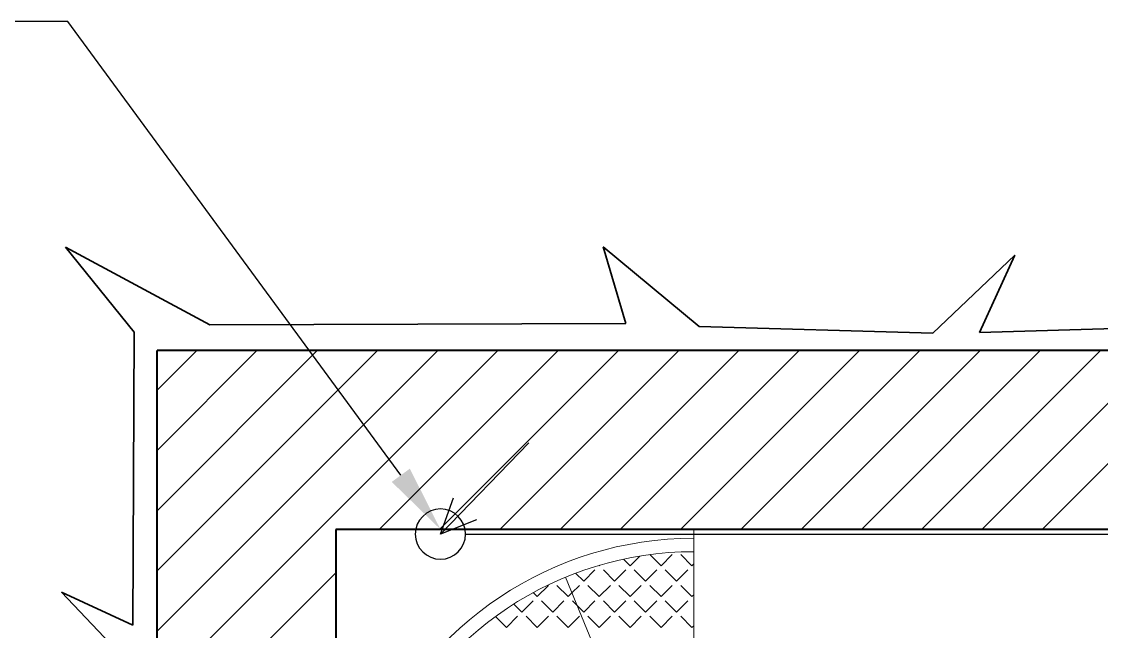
# Model space of a CAD drawing. Header units: millimetres. Extents: x 47998 to 491357, y 29487 to 305355.
# Drawn here: x 48765.4 to 49006.8, y 30597.1 to 30733.6 of the extents above; entities that cross this region are included whole.
import ezdxf

# ---------------------------------------------------------------- set-up
doc = ezdxf.new("R2010")
doc.units = ezdxf.units.MM

msp = doc.modelspace()

# ---------------------------------------------------------------- linework, layer by layer
at = {"color": 1, "linetype": 'Continuous', "lineweight": -3}
for p, q in [((48775.71, 30733.58, 0.4), (48465.01, 30733.58, 0.4)), ((48850.18, 30632.05, 0.4), (48775.71, 30733.58, 0.4))]:
    msp.add_line(p, q, dxfattribs=at)
at = {"color": 253, "linetype": 'Continuous', "lineweight": 35}
for p, q in [((48807.46, 30665.71), (48775.23, 30683.13)), ((48775.23, 30683.13), (48790.59, 30664.09)), ((48916.92, 30665.38), (48895.45, 30683.14)), ((48895.45, 30683.14), (48900.51, 30666)), ((48987.5, 30681.29), (48969.15, 30663.85)), ((48979.57, 30664.04), (48987.5, 30681.29)), ((48900.51, 30666), (48807.46, 30665.71)), ((48969.15, 30663.85), (48916.92, 30665.38)), ((49032.34, 30665.59), (48979.57, 30664.04)), ((48790.59, 30664.09), (48790.27, 30598.54)), ((48790.27, 30598.54), (48774.34, 30605.87)), ((48774.34, 30605.87), (48791.79, 30587.51))]:
    msp.add_line(p, q, dxfattribs=at)
at = {"color": 3, "linetype": 'Continuous', "lineweight": 40}
for p, q in [((48795.68, 30129.95), (48795.68, 30659.95)), ((51055.68, 30659.95), (48795.68, 30659.95)), ((48835.68, 30619.95), (48835.68, 30169.95)), ((51015.68, 30619.95), (48835.68, 30619.95))]:
    msp.add_line(p, q, dxfattribs=at)
at = {"color": 8, "linetype": 'Continuous', "lineweight": 5}
for p, q in [((48795.68, 30651.07), (48804.56, 30659.95)), ((48795.68, 30637.6), (48818.03, 30659.95)), ((48795.68, 30624.13), (48831.5, 30659.95)), ((48795.68, 30610.66), (48844.97, 30659.95)), ((48795.68, 30597.19), (48858.44, 30659.95)), ((48795.68, 30583.72), (48871.91, 30659.95)), ((48845.38, 30619.95), (48885.38, 30659.95)), ((48858.85, 30619.95), (48898.85, 30659.95)), ((48872.32, 30619.95), (48912.32, 30659.95)), ((48885.79, 30619.95), (48925.79, 30659.95)), ((48899.26, 30619.95), (48939.26, 30659.95)), ((48912.73, 30619.95), (48952.73, 30659.95)), ((48926.21, 30619.95), (48966.21, 30659.95)), ((48939.68, 30619.95), (48979.68, 30659.95)), ((48953.15, 30619.95), (48993.15, 30659.95)), ((48966.62, 30619.95), (49006.62, 30659.95)), ((48980.09, 30619.95), (49020.09, 30659.95)), ((48993.56, 30619.95), (49033.56, 30659.95)), ((48795.68, 30570.25), (48835.68, 30610.25))]:
    msp.add_line(p, q, dxfattribs=at)
at = {"color": 1, "linetype": 'Continuous', "lineweight": -3, "ltscale": 10}
for p, q in [((48878.79, 30639.29, -0.3), (48859.05, 30618.89, -0.3)), ((48859.05, 30618.89, -0.3), (48861.98, 30627.03, -0.3)), ((48867.09, 30622.09, -0.3), (48859.05, 30618.89, -0.3)), ((48864.68, 30618.89, -0.2), (49542.16, 30618.89, -0.2))]:
    msp.add_line(p, q, dxfattribs=at)
at = {"color": 40, "linetype": 'Continuous', "lineweight": 20}
for p, q in [((48915.68, 30545.51), (48915.68, 30619.95)), ((48913.55, 30545.09), (48886.98, 30609.25))]:
    msp.add_line(p, q, dxfattribs=at)
at = {"color": 254, "linetype": 'Continuous', "lineweight": 20}
for p, q in [((48908.36, 30611.81), (48905.86, 30614.31)), ((48908.36, 30611.81), (48910.88, 30614.32)), ((48915.28, 30611.81), (48912.76, 30614.32)), ((48894.53, 30611.81), (48894.45, 30611.89)), ((48894.53, 30611.81), (48894.68, 30611.95)), ((48901.45, 30611.81), (48899.96, 30613.29)), ((48901.45, 30611.81), (48903.62, 30613.98)), ((48915.28, 30611.81), (48915.68, 30612.21)), ((48891.07, 30608.35), (48889.27, 30610.15)), ((48891.07, 30608.35), (48893.59, 30610.86)), ((48897.99, 30608.35), (48895.47, 30610.86)), ((48897.99, 30608.35), (48900.5, 30610.86)), ((48904.9, 30608.35), (48902.39, 30610.86)), ((48904.9, 30608.35), (48907.42, 30610.86)), ((48911.82, 30608.35), (48909.3, 30610.86)), ((48911.82, 30608.35), (48914.33, 30610.86)), ((48880.7, 30604.89), (48883.22, 30607.41)), ((48887.62, 30604.89), (48885.1, 30607.41)), ((48888.44, 30605.72), (48890.13, 30607.41)), ((48894.53, 30604.89), (48892.02, 30607.41)), ((48894.53, 30604.89), (48897.05, 30607.41)), ((48901.45, 30604.89), (48898.93, 30607.41)), ((48901.45, 30604.89), (48903.96, 30607.41)), ((48908.36, 30604.89), (48905.85, 30607.41)), ((48908.36, 30604.89), (48910.88, 30607.41)), ((48915.28, 30604.89), (48912.76, 30607.41)), ((48880.7, 30604.89), (48879.79, 30605.81)), ((48887.62, 30604.89), (48888.44, 30605.72)), ((48915.28, 30604.89), (48915.68, 30605.29)), ((48877.24, 30601.44), (48875.44, 30603.24)), ((48877.24, 30601.44), (48879.76, 30603.95)), ((48884.16, 30601.44), (48881.64, 30603.95)), ((48884.16, 30601.44), (48886.67, 30603.95)), ((48889.6, 30602.91), (48888.56, 30603.95)), ((48891.07, 30601.44), (48889.6, 30602.91)), ((48891.07, 30601.44), (48893.59, 30603.95)), ((48897.99, 30601.44), (48895.47, 30603.95)), ((48897.99, 30601.44), (48900.5, 30603.95)), ((48904.9, 30601.44), (48902.39, 30603.95)), ((48904.9, 30601.44), (48907.42, 30603.95)), ((48911.82, 30601.44), (48909.3, 30603.95)), ((48911.82, 30601.44), (48914.33, 30603.95)), ((48873.79, 30597.98), (48871.33, 30600.44)), ((48873.79, 30597.98), (48876.3, 30600.49)), ((48880.7, 30597.98), (48878.19, 30600.49)), ((48880.7, 30597.98), (48883.22, 30600.49)), ((48887.62, 30597.98), (48885.1, 30600.49)), ((48887.62, 30597.98), (48890.13, 30600.49)), ((48894.53, 30597.98), (48892.02, 30600.49)), ((48894.53, 30597.98), (48897.05, 30600.49)), ((48901.45, 30597.98), (48898.93, 30600.49)), ((48901.45, 30597.98), (48903.96, 30600.49)), ((48908.36, 30597.98), (48905.85, 30600.49)), ((48908.36, 30597.98), (48910.88, 30600.49)), ((48915.28, 30597.98), (48912.76, 30600.49)), ((48915.28, 30597.98), (48915.68, 30598.38))]:
    msp.add_line(p, q, dxfattribs=at)
at = {"color": 1, "linetype": 'Continuous', "lineweight": -3, "ltscale": 10}
for start, end in [(0, 180), (0, 180), (180, 0), (180, 0)]:
    msp.add_arc((48859.05, 30618.89, -0.3), 5.62, start, end, dxfattribs=at)
at = {"color": 40, "linetype": 'Continuous', "lineweight": 20}
for radius in [78, 75]:
    msp.add_arc((48915.68, 30539.95), radius, 89.9993, 0.0007, dxfattribs=at)
at = {"color": 1, "linetype": 'Continuous', "lineweight": -3}
msp.add_solid([(48852.2, 30633.53, 0.4), (48859.05, 30619.95, 0.4), (48848.16, 30630.57, 0.4)], dxfattribs=at)

doc.saveas('drawing.dxf')
